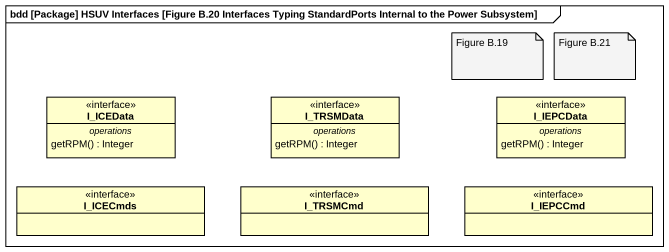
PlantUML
@startuml
mainframe bdd [Package] HSUV Interfaces [Figure B.20 Interfaces Typing StandardPorts Internal to the Power Subsystem]
hide circle
hide empty members
interface I_ICEData {
  -- operations --
  getRPM() : Integer
}
interface I_TRSMData {
  -- operations --
  getRPM() : Integer
}
interface I_IEPCData {
  -- operations --
  getRPM() : Integer
}
interface I_ICECmds
interface I_TRSMCmd
interface I_IEPCCmd
note as N1
  Figure B.19
end note
note as N2
  Figure B.21
end note
@enduml
